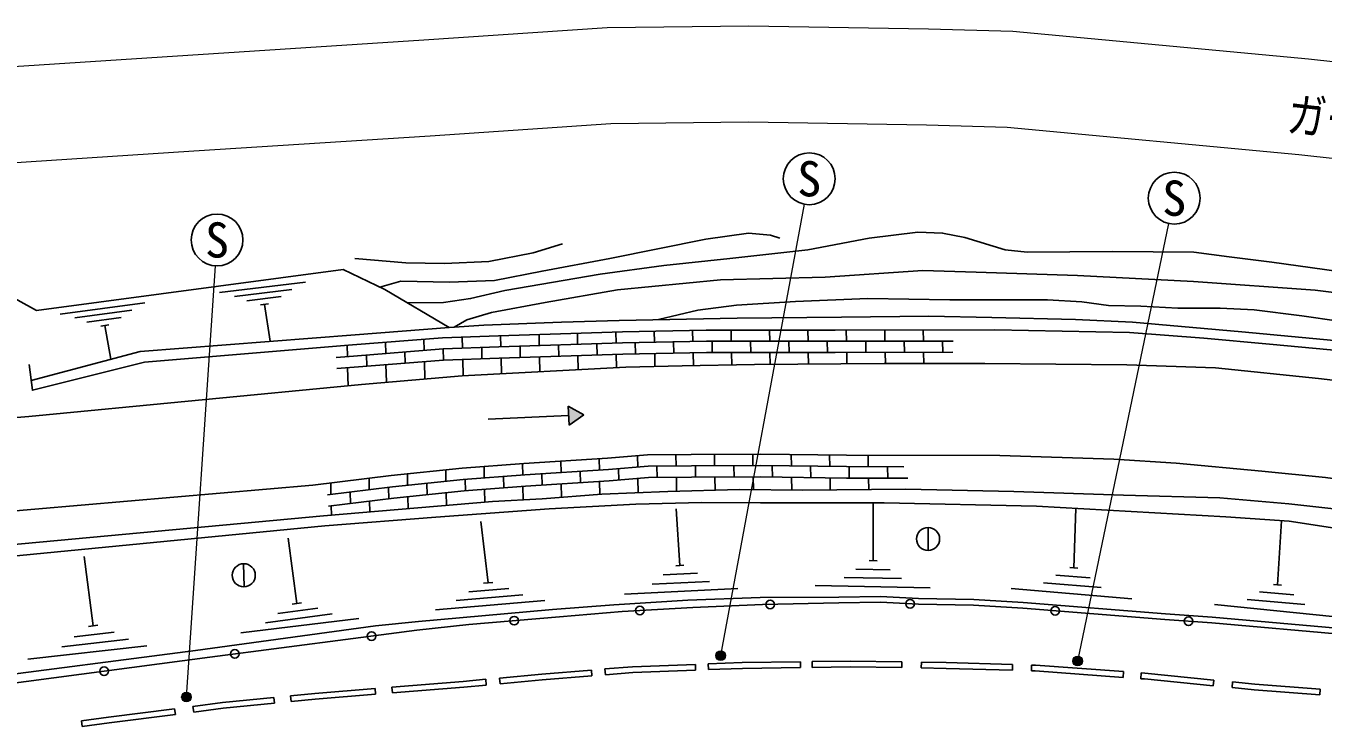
# Model space of a CAD drawing. Units: millimetres at full size, sheet at 1:1000; details may follow other scales. Extents: x 40000 to 680000, y 20000 to 380000.
# Drawn here: x 324326 to 391870, y 298210 to 334400 of the extents above; entities that cross this region are included whole.
import ezdxf
from ezdxf.enums import TextEntityAlignment as Align

# ---------------------------------------------------------------- set-up
doc = ezdxf.new("R2010")
doc.units = ezdxf.units.MM
doc.header["$LTSCALE"] = 1000
for name, color, linetype, lineweight in [('M-BGD', 7, 'Continuous', 25), ('M-STR-HTXT', 7, 'Continuous', 13), ('M-STR-STRC', 7, 'Continuous', 25)]:
    doc.layers.add(name, color=color, linetype=linetype, lineweight=lineweight)
doc.styles.add('ＭＳ ゴシック', font='')
doc.styles.get('ＭＳ ゴシック').set_extended_font_data('MS Gothic')

msp = doc.modelspace()

# ---------------------------------------------------------------- hatches: boundary and pattern name
at = {"layer": 'M-BGD'}
msp.add_hatch(color=256, dxfattribs=at).paths.add_polyline_path([(352605, 313611), (353382, 314146), (352561, 314610)])
at = {"layer": 'M-STR-HTXT'}
for points in [[(360722, 301735, -1), (360283, 301496, -1)], [(379311, 301454, -1), (378872, 301215, -1)], [(332903, 299581, -1), (332464, 299342, -1)]]:
    msp.add_hatch(color=256, dxfattribs=at).paths.add_polyline_path(points)

# ---------------------------------------------------------------- linework, layer by layer
at = {"layer": 'M-BGD'}
for p, q in [((334399, 320530), (338888, 321067)), ((338169, 320679), (335190, 320322)), ((337608, 320309), (335821, 320095)), ((326109, 319400), (330517, 319991)), ((329840, 319597), (326866, 319199)), ((336959, 319930), (336542, 319880)), ((336750, 319905), (337039, 317980)), ((329285, 319220), (327501, 318981)), ((328641, 318831), (328224, 318776)), ((328433, 318803), (328738, 317043)), ((347046, 318204), (347058, 317622)), ((349045, 318275), (349057, 317693)), ((351044, 318340), (351056, 317758)), ((353043, 318405), (353055, 317823)), ((355043, 318470), (355054, 317888)), ((357042, 318512), (357054, 317930)), ((359042, 318550), (359053, 317968)), ((361042, 318563), (361054, 317981)), ((363042, 318563), (363054, 317981)), ((365043, 318563), (365054, 317981)), ((367043, 318565), (367055, 317983)), ((369043, 318570), (369055, 317988)), ((371044, 318575), (371055, 317993)), ((341054, 317772), (341065, 317189)), ((343051, 317932), (343063, 317349)), ((345048, 318091), (345060, 317508)), ((346058, 317587), (346070, 317005)), ((348057, 317658), (348069, 317076)), ((350057, 317725), (350068, 317143)), ((352056, 317790), (352067, 317208)), ((354055, 317855), (354066, 317273)), ((356054, 317911), (356066, 317329)), ((358054, 317949), (358065, 317367)), ((360053, 317981), (360065, 317399)), ((362054, 317981), (362066, 317399)), ((364054, 317981), (364066, 317399)), ((366055, 317981), (366066, 317399)), ((368055, 317985), (368067, 317403)), ((370055, 317990), (370067, 317408)), ((372056, 317995), (372067, 317413)), ((342064, 317270), (342076, 316687)), ((344061, 317428), (344073, 316846)), ((345072, 316925), (345090, 316018)), ((347070, 317040), (347087, 316186)), ((349069, 317111), (349085, 316291)), ((351068, 317176), (351083, 316395)), ((353067, 317241), (353082, 316499)), ((355066, 317306), (355080, 316603)), ((357066, 317348), (357079, 316664)), ((359065, 317386), (359079, 316707)), ((361065, 317399), (361079, 316744)), ((363066, 317399), (363078, 316773)), ((365066, 317399), (365078, 316793)), ((367066, 317401), (367078, 316813)), ((369067, 317406), (369078, 316833)), ((371067, 317411), (371079, 316833)), ((341077, 316606), (341096, 315671)), ((343074, 316766), (343093, 315849)), ((352583, 314111), (348387, 313926)), ((352561, 314610), (352605, 313611)), ((353382, 314146), (352561, 314610)), ((353382, 314146), (352605, 313611)), ((358172, 312079), (358184, 311487)), ((360172, 312092), (360184, 311500)), ((362172, 312102), (362184, 311510)), ((364173, 312084), (364185, 311492)), ((366174, 312059), (366186, 311467)), ((348182, 311456), (348194, 310863)), ((350180, 311607), (350192, 311015)), ((352177, 311738), (352189, 311145)), ((354175, 311868), (354187, 311275)), ((356173, 312024), (356184, 311431)), ((357184, 311479), (357196, 310887)), ((359184, 311495), (359196, 310903)), ((361184, 311505), (361196, 310913)), ((363184, 311505), (363196, 310913)), ((365185, 311480), (365197, 310887)), ((367186, 311456), (367198, 310864)), ((368175, 312045), (368186, 311453)), ((369187, 311451), (369199, 310859)), ((342193, 310848), (342205, 310253)), ((344189, 311078), (344201, 310484)), ((346185, 311282), (346197, 310688)), ((347196, 310787), (347208, 310194)), ((349193, 310939), (349205, 310346)), ((351190, 311081), (351202, 310488)), ((353188, 311210), (353200, 310618)), ((355186, 311349), (355198, 310756)), ((356196, 310838), (356211, 310100)), ((358196, 310895), (358210, 310180)), ((360196, 310908), (360209, 310229)), ((362196, 310918), (362209, 310253)), ((364197, 310900), (364210, 310235)), ((366198, 310875), (366210, 310246)), ((368198, 310861), (368210, 310269)), ((340198, 310599), (340210, 310004)), ((341208, 310129), (341220, 309533)), ((343203, 310378), (343215, 309783)), ((345199, 310586), (345211, 309992)), ((346209, 310094), (346223, 309432)), ((348206, 310270), (348220, 309599)), ((350204, 310422), (350218, 309727)), ((352201, 310553), (352215, 309860)), ((354199, 310683), (354213, 310008)), ((340222, 309409), (340232, 308932)), ((342217, 309658), (342229, 309099)), ((344213, 309890), (344226, 309266)), ((368443, 306556), (368437, 309571)), ((358381, 306309), (358184, 309259)), ((378888, 306183), (378996, 309284)), ((348397, 305409), (348014, 308607)), ((371301, 308289), (371301, 307089)), ((389498, 305301), (389713, 308640)), ((338434, 304336), (337978, 307734)), ((327828, 303169), (327351, 306783)), ((335659, 306402), (335682, 305202)), ((358171, 306299), (358591, 306319)), ((367534, 306125), (369334, 306088)), ((368233, 306561), (368653, 306552)), ((378679, 306200), (379097, 306165)), ((348153, 305388), (348642, 305430)), ((356926, 305337), (359923, 305483)), ((357504, 305816), (359302, 305903)), ((366925, 305687), (369924, 305626)), ((377317, 305413), (380307, 305159)), ((377953, 305810), (379747, 305658)), ((389289, 305319), (389707, 305282)), ((346721, 304481), (350208, 304782)), ((347385, 304930), (349477, 305110)), ((355493, 304817), (361400, 305104)), ((365421, 305268), (371410, 305145)), ((375636, 305104), (381912, 304571)), ((388562, 304932), (390355, 304773)), ((337446, 303810), (339527, 304090)), ((338191, 304304), (338677, 304369)), ((345647, 303997), (351349, 304489)), ((386220, 304284), (392538, 303628)), ((387924, 304537), (390913, 304272)), ((335514, 302808), (341667, 303546)), ((336804, 303329), (340273, 303797)), ((326835, 302603), (328922, 302840)), ((327585, 303141), (328072, 303196)), ((324432, 301425), (330629, 302127)), ((326190, 302077), (329668, 302471)), ((364652, 301296), (364656, 300996)), ((365265, 301305), (365269, 301005)), ((369942, 301290), (369937, 300990)), ((370951, 301273), (370946, 300973)), ((353776, 300863), (353801, 300564)), ((354478, 300921), (354502, 300622)), ((359186, 301161), (359197, 300861)), ((359858, 301186), (359869, 300887)), ((375706, 301155), (375698, 300855)), ((376696, 301127), (376687, 300827)), ((381482, 300782), (381460, 300483)), ((382402, 300714), (382380, 300415)), ((342505, 299901), (342530, 299602)), ((343385, 299973), (343410, 299674)), ((348269, 300385), (348296, 300086)), ((348992, 300451), (349019, 300152)), ((386182, 300344), (386153, 300046)), ((387161, 300247), (387132, 299949)), ((337239, 299435), (337269, 299136)), ((338100, 299519), (338130, 299220)), ((391720, 299867), (391696, 299568)), ((332068, 298852), (332106, 298555)), ((333022, 298975), (333061, 298677)), ((327211, 298226), (327249, 297929))]:
    msp.add_line(p, q, dxfattribs=at)
for points in [[(342751, 320805), (343851, 321105), (346384, 321056), (348722, 321153), (351206, 321640), (354737, 322297), (359730, 323295), (361946, 323612), (363091, 323514), (363578, 323344)], [(344185, 319991), (346067, 320009), (347480, 320204), (349258, 320618), (354226, 321470), (357538, 321932), (360972, 322297), (365039, 322735), (368230, 323344), (370763, 323660), (372054, 323612), (373223, 323393), (375317, 322735), (376462, 322614), (380901, 322663), (385139, 322615), (386989, 322371), (389206, 322104), (394063, 321421)], [(341445, 322292), (344102, 322064), (346114, 322026), (348430, 322140), (350746, 322595), (352264, 323051)], [(285612, 317339), (288923, 314712), (290819, 314055), (295647, 316682), (323085, 320575), (324880, 319590), (340845, 321713), (343019, 320677), (346371, 318705)], [(346631, 318721), (347280, 319103), (348576, 319476), (351366, 320006), (355138, 320654), (360501, 321184), (365942, 321322), (371030, 321675), (373810, 321580), (379075, 321403), (385126, 321089), (391462, 320637), (398102, 319812)], [(357267, 319108), (359309, 319596), (361332, 319871), (364397, 320048), (368169, 320205), (372432, 320146), (377520, 320146), (379308, 320028), (380703, 319851), (382384, 319810), (384309, 319712), (386509, 319712), (388278, 319614), (390772, 319300), (394623, 318750)], [(324604, 315935), (330265, 317452), (341465, 318325), (346371, 318705), (348170, 318817), (352214, 318972), (355209, 319071), (361366, 319183), (366793, 319239), (371343, 319296), (374619, 319212), (378977, 319114), (381953, 318973), (387632, 318481), (394479, 317835)], [(324500, 316777), (324666, 315431), (330507, 316901), (341330, 317795), (346011, 318168), (348931, 318271), (355383, 318481), (359753, 318563), (366464, 318563), (374785, 318584), (381786, 318439), (385659, 318150), (389076, 317839), (397868, 317010), (405221, 316307), (410100, 315807), (419633, 314590)], [(340471, 317140), (341377, 317215), (346044, 317586), (348951, 317689), (355398, 317899), (359759, 317981), (366465, 317981), (372605, 317997)], [(294414, 312412), (298966, 311923), (324476, 314063), (341802, 315739), (347036, 316184), (355556, 316628), (358498, 316697), (362262, 316765), (369019, 316833), (374254, 316833), (381644, 316764), (386263, 316593), (391634, 316046), (409837, 313905), (419277, 311742)], [(340514, 316560), (341424, 316635), (346077, 317005), (348971, 317108), (355413, 317317), (359765, 317399), (366466, 317399), (372591, 317415)], [(299563, 306937), (302346, 307295), (319954, 308823), (339272, 310483), (343343, 310992), (347036, 311369), (350258, 311613), (354611, 311896), (356694, 312067), (358974, 312086), (362592, 312104), (367058, 312048), (375035, 312029), (380971, 311841), (384226, 311633), (388673, 311219), (391990, 310899), (396267, 310315), (400846, 309750), (409103, 308597)], [(340030, 309981), (343409, 310404), (347088, 310779), (350300, 311023), (354654, 311305), (356721, 311475), (358978, 311494), (362590, 311512), (367053, 311456), (370047, 311449)], [(340081, 309391), (343476, 309815), (347141, 310189), (350341, 310432), (354698, 310715), (356747, 310883), (358982, 310902), (362587, 310920), (367049, 310864), (370250, 310856)], [(320711, 307116), (339826, 308898), (348619, 309633), (351206, 309786), (354313, 310015), (357742, 310168), (361487, 310260), (364762, 310229), (370135, 310291), (375763, 310168), (381472, 309969), (386499, 309831), (390081, 309525), (392423, 309265), (408854, 306797), (417905, 300788)], [(320782, 306514), (339889, 308376), (345671, 308828), (351568, 309251), (356078, 309498), (359516, 309586), (362571, 309571), (369020, 309572), (376955, 309398), (386810, 308845), (390102, 308612), (408058, 305864), (417770, 299708)], [(321638, 300399), (333158, 301880), (342524, 303160), (344765, 303399), (346899, 303592), (351746, 304012), (354942, 304262), (358789, 304511), (362558, 304648), (366651, 304659), (368831, 304693), (370806, 304591), (373677, 304535), (376254, 304387), (383662, 303797), (386102, 303615), (393181, 302990)], [(321694, 299915), (333905, 301537), (341367, 302506), (344684, 302948), (347393, 303229), (352106, 303642), (355378, 303913), (359051, 304122), (362681, 304270), (366654, 304359), (368825, 304393), (370795, 304291), (373666, 304235), (376233, 304088), (383639, 303497), (386078, 303316), (393147, 302692), (395369, 302376), (396326, 302206), (403522, 301330), (405120, 301114), (411471, 300240), (417731, 299410), (419630, 299156)], [(359858, 301186), (361623, 301252), (364652, 301296)], [(365265, 301305), (367252, 301333), (369942, 301290)], [(370951, 301273), (372248, 301252), (375706, 301155)], [(348992, 300451), (351181, 300650), (353776, 300863)], [(354478, 300921), (355917, 301039), (359186, 301161)], [(354502, 300622), (355935, 300740), (359197, 300861)], [(359869, 300887), (361631, 300952), (364656, 300996)], [(365269, 301005), (367252, 301033), (369937, 300990)], [(370946, 300973), (372241, 300952), (375698, 300855)], [(376687, 300827), (376881, 300822), (381460, 300483)], [(376696, 301127), (376897, 301122), (381482, 300782)], [(382402, 300714), (382590, 300700), (386182, 300344)], [(338100, 299519), (339362, 299643), (342505, 299901)], [(343385, 299973), (347093, 300277), (348269, 300385)], [(343410, 299674), (347119, 299978), (348296, 300086)], [(349019, 300152), (351207, 300351), (353801, 300564)], [(382380, 300415), (382564, 300401), (386153, 300046)], [(387132, 299949), (388290, 299834), (391696, 299568)], [(387161, 300247), (388316, 300133), (391720, 299867)], [(333022, 298975), (334561, 299172), (337239, 299435)], [(338130, 299220), (339389, 299344), (342530, 299602)], [(327211, 298226), (328617, 298409), (332068, 298852)], [(327249, 297929), (328655, 298112), (332106, 298555)], [(333061, 298677), (334594, 298874), (337269, 299136)]]:
    msp.add_lwpolyline(points, dxfattribs=at)
for centre, radius in [((371301, 307689), 600), ((335670, 305802), 600), ((356298, 303965), 225), ((363081, 304279), 225), ((370363, 304314), 225), ((377919, 303953), 225), ((349750, 303436), 225), ((384858, 303407), 225), ((342326, 302634), 225), ((335202, 301705), 225), ((328393, 300805), 225)]:
    msp.add_circle(centre, radius, dxfattribs=at)
at = {"layer": 'M-STR-HTXT'}
for p, q in [((360502, 301615), (364868, 325117)), ((379092, 301335), (383845, 324112)), ((332684, 299462), (334188, 321910))]:
    msp.add_line(p, q, dxfattribs=at)
for points in [[(287667, 330016), (289252, 330140), (303371, 330971), (332750, 332885), (345036, 333676), (354589, 334323), (361966, 334400), (371327, 334249), (375724, 334131), (391115, 332683), (405502, 331103), (432465, 327986), (441703, 326981), (449214, 326318), (459441, 325802), (464795, 325690), (471619, 325653), (485074, 326210), (511933, 327447), (541135, 328948), (569466, 330852)], [(283350, 324664), (289594, 325152), (303680, 325980), (333074, 327895), (345366, 328687), (354784, 329325), (361951, 329400), (371220, 329250), (375422, 329137), (390607, 327709), (404942, 326134), (431907, 323017), (441213, 322004), (448868, 321329), (459262, 320804), (464729, 320690), (471709, 320652), (485293, 321215), (512177, 322453), (541431, 323956), (569801, 325863)]]:
    msp.add_lwpolyline(points, dxfattribs=at)
for centre in [(360502, 301615), (379092, 301335), (332684, 299462)]:
    msp.add_circle(centre, 250, dxfattribs=at)
at = {"layer": 'M-STR-STRC'}
for centre in [(365114, 326444), (384121, 325434), (334278, 323257)]:
    msp.add_circle(centre, 1350, dxfattribs=at)

# ---------------------------------------------------------------- texts
at = {"layer": 'M-STR-HTXT', "style": 'ＭＳ ゴシック', "width": 0.8}
msp.add_text('ガードパイプ\u3000L=292.0', height=1833, rotation=353.523, dxfattribs=at).set_placement((400300, 327192), align=Align.BOTTOM_CENTER)
at = {"layer": 'M-STR-STRC', "style": 'ＭＳ ゴシック'}
for p in [(365114, 326444), (384121, 325434), (334278, 323257)]:
    msp.add_text('S', height=1833, dxfattribs=at).set_placement(p, align=Align.MIDDLE_CENTER)

doc.saveas('drawing.dxf')
